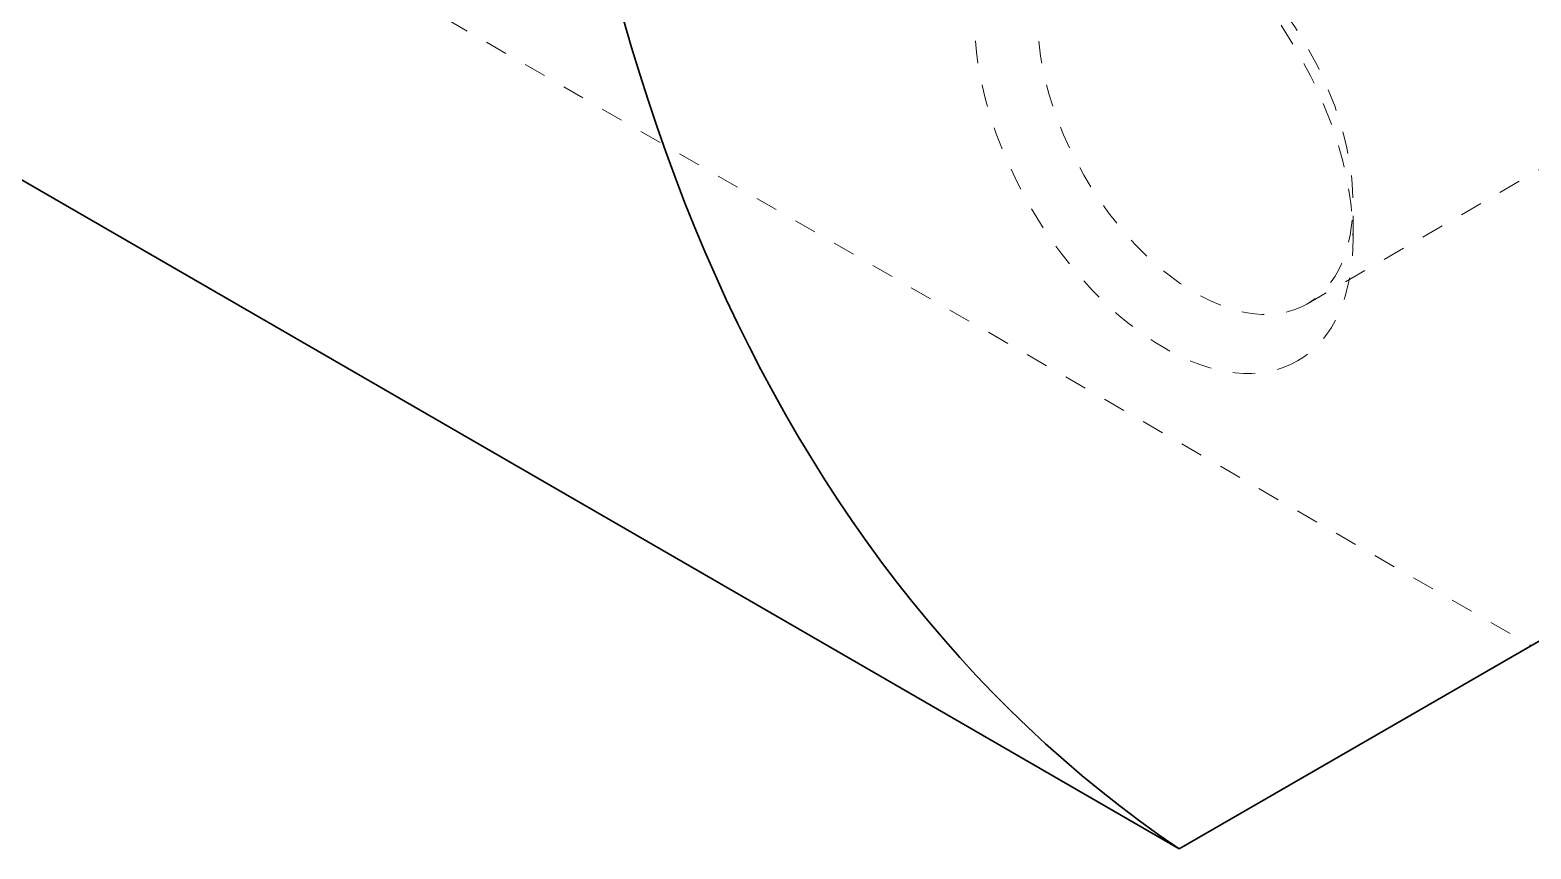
# Model space of a CAD drawing. Header units: millimetres. Extents: x -742 to 742, y -525 to 525.
# Drawn here: x 309.2 to 376.5, y -70.7 to -34 of the extents above; entities that cross this region are included whole.
import ezdxf

# ---------------------------------------------------------------- set-up
doc = ezdxf.new("R2010")
doc.units = ezdxf.units.MM
doc.linetypes.add('虚线', pattern=[2, 1, -1])
doc.layers.get('0').update_dxf_attribs({"lineweight": 35})
doc.layers.add('粗实线层', color=7, linetype='Continuous', lineweight=35)
doc.layers.add('虚线层', color=6, linetype='虚线', lineweight=18)

# ---------------------------------------------------------------- blocks, each defined once
blk = doc.blocks.new('*X15')
for p, q in [((-340.698, -339.589), (-432.622, -286.517)), ((-295.431, -313.454), (-340.698, -339.589))]:
    blk.add_line(p, q)
blk.add_ellipse((-260.075, -207.31), major_axis=(-77.5, -134.234), ratio=0.57735, start_param=4.75354, end_param=6.242039)
at = {"layer": '虚线层', "color": 7}
for p, q in [((-387.354, -294.441), (-324.927, -330.484)), ((-334.978, -315.174), (-313.715, -302.898)), ((-332.907, -312.229), (-332.907, -310.596))]:
    blk.add_line(p, q, dxfattribs=at)
for centre, major_axis in [((-369.677, -291.001), (6, -10.392)), ((-341.392, -307.33), (6, -10.392)), ((-339.978, -306.514), (5, -8.66))]:
    blk.add_ellipse(centre, major_axis=major_axis, ratio=0.57735, dxfattribs=at)
blk = doc.blocks.new('*X13')
at = {"color": 0, "linetype": 'ByBlock'}
blk.add_blockref('*X15', (0, 0), dxfattribs=at)

msp = doc.modelspace()

# ---------------------------------------------------------------- block references
at = {"layer": '粗实线层'}
msp.add_blockref('*X13', (701.402, 268.935), dxfattribs=at)

doc.saveas('drawing.dxf')
